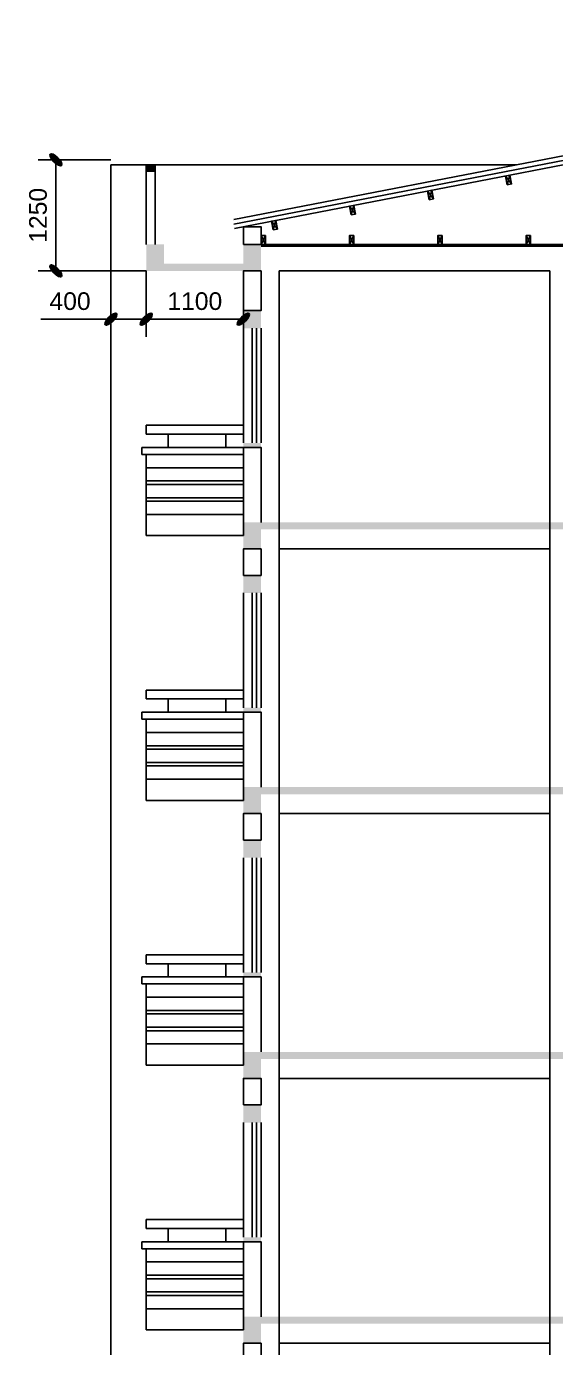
# Model space of a CAD drawing. Extents: x 3511 to 87611, y 1640 to 61040.
# Drawn here: x 59918 to 65908, y 36918 to 51888 of the extents above; entities that cross this region are included whole.
import ezdxf

# ---------------------------------------------------------------- set-up
doc = ezdxf.new("R2010")
doc.units = 0
doc.layers.get('0').update_dxf_attribs({"linetype": 'CONTINUOUS'})
doc.layers.get('DEFPOINTS').update_dxf_attribs({"linetype": 'CONTINUOUS'})
for name, color, linetype in [('DIM', 6, 'CONTINUOUS'), ('MAT_CAT', 5, 'CONTINUOUS'), ('mc1', 7, 'CONTINUOUS'), ('TUONG', 35, 'CONTINUOUS')]:
    doc.layers.add(name, color=color, linetype=linetype)
doc.styles.add('VNI-HELVE', font='VHELVEN.TTF')
doc.dimstyles.new('DIM100S', dxfattribs={"dimtxt": 200, "dimasz": 130, "dimexe": 200, "dimexo": 0, "dimgap": 100, "dimtad": 1, "dimdec": 0, "dimrnd": 50, "dimzin": 0, "dimdsep": 46, "dimtxsty": 'VNI-HELVE', "dimblk1": 'ARCHTICK', "dimblk2": 'ARCHTICK', "dimsah": 1, "dimcen": 0, "dimclrd": 6, "dimclre": 6, "dimclrt": 6, "dimadec": 0, "dimazin": 0, "dimtfac": 1, "dimtdec": 0, "dimtofl": 0, "dimtmove": 0, "dimatfit": 3, "dimfxl": 0, "dimtolj": 1, "dimtzin": 0, "dimarcsym": 0})

# ---------------------------------------------------------------- blocks, each defined once
blk = doc.blocks.new('_ArchTick')
h = blk.add_hatch(color=256)
edge = h.paths.add_edge_path()
edge.add_ellipse((0, 0), major_axis=(0.5, 0.5), ratio=0.348148, start_angle=0, end_angle=360)
blk.add_ellipse((0, 0), major_axis=(0.5, 0.5), ratio=0.348148)
blk = doc.blocks.new('*D106')
at = {"color": 6, "linetype": 'ByBlock'}
for p, q in [((60874, 49118), (60874, 48371)), ((61274, 49118), (61274, 48371)), ((60874, 48571), (60080, 48571)), ((61274, 48571), (60874, 48571))]:
    blk.add_line(p, q, dxfattribs=at)
at = {"layer": 'DEFPOINTS', "color": 0, "linetype": 'ByBlock'}
for p in [(60874, 49118), (61274, 49118), (60874, 48571)]:
    blk.add_point(p, dxfattribs=at)
at = {"color": 6, "linetype": 'ByBlock', "xscale": 130, "yscale": 130, "zscale": 130, "rotation": 180}
blk.add_blockref('_ArchTick', (60874, 48571), dxfattribs=at)
at = {"color": 6, "linetype": 'ByBlock', "xscale": 130, "yscale": 130, "zscale": 130}
blk.add_blockref('_ArchTick', (61274, 48571), dxfattribs=at)
at = {"color": 6, "linetype": 'ByBlock', "insert": (60412, 48774), "char_height": 200, "attachment_point": 5, "style": 'VNI-HELVE'}
blk.add_mtext('\\A1;400', dxfattribs=at)
blk = doc.blocks.new('*D107')
at = {"color": 6, "linetype": 'ByBlock'}
for p, q in [((61274, 49118), (61274, 48371)), ((62374, 49118), (62374, 48371)), ((61274, 48571), (62374, 48571))]:
    blk.add_line(p, q, dxfattribs=at)
at = {"layer": 'DEFPOINTS', "color": 0, "linetype": 'ByBlock'}
for p in [(61274, 49118), (62374, 49118), (62374, 48571)]:
    blk.add_point(p, dxfattribs=at)
at = {"color": 6, "linetype": 'ByBlock', "xscale": 130, "yscale": 130, "zscale": 130, "rotation": 180}
blk.add_blockref('_ArchTick', (61274, 48571), dxfattribs=at)
at = {"color": 6, "linetype": 'ByBlock', "xscale": 130, "yscale": 130, "zscale": 130}
blk.add_blockref('_ArchTick', (62374, 48571), dxfattribs=at)
at = {"color": 6, "linetype": 'ByBlock', "insert": (61824, 48774), "char_height": 200, "attachment_point": 5, "style": 'VNI-HELVE'}
blk.add_mtext('\\A1;1100', dxfattribs=at)
blk = doc.blocks.new('xg')
at = {"layer": 'mc1', "color": 4, "linetype": 'ByBlock'}
for p, q in [((0, 0), (-50, -100)), ((-50, 0), (0, -100))]:
    blk.add_line(p, q, dxfattribs=at)
blk.add_lwpolyline([(-50, -100), (0, -100), (0, 0), (-50, 0)], close=True, dxfattribs=at)
blk = doc.blocks.new('*D183')
at = {"color": 6, "linetype": 'ByBlock'}
for p, q in [((60874, 50377), (60052, 50377)), ((60252, 50377), (60252, 49118)), ((60874, 49118), (60052, 49118))]:
    blk.add_line(p, q, dxfattribs=at)
at = {"layer": 'DEFPOINTS', "color": 0, "linetype": 'ByBlock'}
for p in [(60874, 50377), (60252, 49118), (60874, 49118)]:
    blk.add_point(p, dxfattribs=at)
at = {"color": 6, "linetype": 'ByBlock', "xscale": 130, "yscale": 130, "zscale": 130}
for p, rotation in [((60252, 50377), 90), ((60252, 49118), 270)]:
    blk.add_blockref('_ArchTick', p, dxfattribs=dict(at, rotation=rotation))
at = {"color": 6, "linetype": 'ByBlock', "insert": (60050, 49748), "char_height": 200, "attachment_point": 5, "rotation": 90, "style": 'VNI-HELVE'}
blk.add_mtext('\\A1;1250', dxfattribs=at)

msp = doc.modelspace()

# ---------------------------------------------------------------- linework, layer by layer
at = {"layer": 'DIM', "color": 6}
for p, q in [((61273.9, 47268.4), (61273.9, 47368.4)), ((61273.9, 47368.4), (62373.9, 47368.4)), ((62373.9, 47268.4), (61273.9, 47268.4)), ((61523.9, 47266.4), (61523.9, 47118.4)), ((62173.9, 47118.4), (62173.9, 47268.4)), ((62373.9, 47118.4), (61223.9, 47118.4)), ((61223.9, 47038.4), (61223.9, 47118.4)), ((62373.9, 47038.4), (61223.9, 47038.4)), ((61273.9, 46118.4), (61273.9, 47038.4)), ((62373.9, 47118.4), (62373.9, 47038.4)), ((62373.9, 46118.4), (62373.9, 47038.4)), ((62373.9, 46888.4), (61273.9, 46888.4)), ((62373.9, 46738.4), (61273.9, 46738.4)), ((62373.9, 46698.4), (61273.9, 46698.4)), ((62373.9, 46548.4), (61273.9, 46548.4)), ((62373.9, 46508.4), (61273.9, 46508.4)), ((62373.9, 46358.4), (61273.9, 46358.4)), ((61273.9, 46118.4), (62373.9, 46118.4)), ((61273.9, 44268.4), (61273.9, 44368.4)), ((61523.9, 44266.4), (61523.9, 44118.4)), ((62173.9, 44118.4), (62173.9, 44268.4)), ((62373.9, 44118.4), (61223.9, 44118.4)), ((61223.9, 44038.4), (61223.9, 44118.4)), ((62373.9, 44038.4), (61223.9, 44038.4)), ((61273.9, 43118.4), (61273.9, 44038.4)), ((62373.9, 44118.4), (62373.9, 44038.4)), ((62373.9, 43118.4), (62373.9, 44038.4)), ((62373.9, 43888.4), (61273.9, 43888.4)), ((62373.9, 43738.4), (61273.9, 43738.4)), ((62373.9, 43698.4), (61273.9, 43698.4)), ((62373.9, 43548.4), (61273.9, 43548.4)), ((62373.9, 43508.4), (61273.9, 43508.4)), ((62373.9, 43358.4), (61273.9, 43358.4)), ((61273.9, 43118.4), (62373.9, 43118.4)), ((61273.9, 41268.4), (61273.9, 41368.4)), ((61523.9, 41266.4), (61523.9, 41118.4)), ((62173.9, 41118.4), (62173.9, 41268.4)), ((62373.9, 41118.4), (61223.9, 41118.4)), ((61223.9, 41038.4), (61223.9, 41118.4)), ((62373.9, 41038.4), (61223.9, 41038.4)), ((61273.9, 40118.4), (61273.9, 41038.4)), ((62373.9, 41118.4), (62373.9, 41038.4)), ((62373.9, 40118.4), (62373.9, 41038.4)), ((62373.9, 40888.4), (61273.9, 40888.4)), ((62373.9, 40738.4), (61273.9, 40738.4)), ((62373.9, 40698.4), (61273.9, 40698.4)), ((62373.9, 40548.4), (61273.9, 40548.4)), ((62373.9, 40508.4), (61273.9, 40508.4)), ((62373.9, 40358.4), (61273.9, 40358.4)), ((61273.9, 40118.4), (62373.9, 40118.4)), ((61273.9, 38268.4), (61273.9, 38368.4)), ((61523.9, 38266.4), (61523.9, 38118.4)), ((62173.9, 38118.4), (62173.9, 38268.4)), ((62373.9, 38118.4), (61223.9, 38118.4)), ((61223.9, 38038.4), (61223.9, 38118.4)), ((62373.9, 38038.4), (61223.9, 38038.4)), ((61273.9, 37118.4), (61273.9, 38038.4)), ((62373.9, 38118.4), (62373.9, 38038.4)), ((62373.9, 37118.4), (62373.9, 38038.4)), ((62373.9, 37888.4), (61273.9, 37888.4)), ((62373.9, 37738.4), (61273.9, 37738.4)), ((62373.9, 37698.4), (61273.9, 37698.4)), ((62373.9, 37548.4), (61273.9, 37548.4)), ((62373.9, 37508.4), (61273.9, 37508.4)), ((62373.9, 37358.4), (61273.9, 37358.4)), ((61273.9, 37118.4), (62373.9, 37118.4))]:
    msp.add_line(p, q, dxfattribs=at)
for points in [[(61273.9, 44368.4), (62373.9, 44368.4), (62373.9, 44268.4), (61273.9, 44268.4)], [(61273.9, 41368.4), (62373.9, 41368.4), (62373.9, 41268.4), (61273.9, 41268.4)], [(61273.9, 38368.4), (62373.9, 38368.4), (62373.9, 38268.4), (61273.9, 38268.4)]]:
    msp.add_lwpolyline(points, dxfattribs=at)
at = {"layer": 'MAT_CAT', "color": 5, "linetype": 'Continuous'}
msp.add_lwpolyline([(61273.9, 50247.5), (61373.9, 50247.5)], dxfattribs=at)
for points in [[(61273.9, 50247.5), (61373.9, 50247.5), (61273.9, 50318.4), (61373.9, 50318.4)], [(62573.9, 47118.4), (62373.9, 47118.4), (62573.9, 47168.4), (62373.9, 47168.4)], [(62573.9, 44118.4), (62373.9, 44118.4), (62573.9, 44168.4), (62373.9, 44168.4)], [(62573.9, 41118.4), (62373.9, 41118.4), (62573.9, 41168.4), (62373.9, 41168.4)], [(62573.9, 38118.4), (62373.9, 38118.4), (62573.9, 38168.4), (62373.9, 38168.4)]]:
    msp.add_solid(points, dxfattribs=at)
at = {"layer": 'mc1', "color": 5, "linetype": 'ByBlock'}
msp.add_line((62264.4, 49648.2), (69973.9, 51140.3), dxfattribs=at)
at = {"layer": 'mc1', "color": 4, "linetype": 'ByBlock'}
for p, q in [((62273.9, 49599.1), (69923.9, 51079.7)), ((62573.9, 49418.4), (69923.9, 49418.4)), ((62573.9, 49398.4), (66073.9, 49398.4)), ((62473.9, 47168.4), (62473.9, 48468.4)), ((62523.9, 47168.4), (62523.9, 48468.4)), ((62573.9, 47168.4), (62573.9, 48468.4)), ((62473.9, 44168.4), (62473.9, 45468.4)), ((62523.9, 44168.4), (62523.9, 45468.4)), ((62573.9, 44168.4), (62573.9, 45468.4)), ((62473.9, 41168.4), (62473.9, 42468.4)), ((62523.9, 41168.4), (62523.9, 42468.4)), ((62573.9, 41168.4), (62573.9, 42468.4)), ((62473.9, 38168.4), (62473.9, 39468.4)), ((62523.9, 38168.4), (62523.9, 39468.4)), ((62573.9, 38168.4), (62573.9, 39468.4))]:
    msp.add_line(p, q, dxfattribs=at)
at = {"layer": 'mc1', "color": 5, "linetype": 'ByBlock'}
for points in [[(61273.9, 49418.4), (61473.9, 49418.4), (61273.9, 49118.4), (61473.9, 49118.4)], [(62373.9, 49418.4), (62573.9, 49418.4), (62373.9, 49118.4), (62573.9, 49118.4)], [(62373.9, 49418.4), (62573.9, 49418.4), (62373.9, 49118.4), (62573.9, 49118.4)], [(62373.9, 49418.4), (62573.9, 49418.4), (62373.9, 49118.4), (62573.9, 49118.4)], [(62573.9, 49418.4), (62373.9, 49418.4), (62573.9, 49118.4), (62373.9, 49118.4)], [(61473.9, 49118.4), (61473.9, 49198.4), (62373.9, 49118.4), (62373.9, 49198.4)], [(62373.9, 48668.4), (62573.9, 48668.4), (62373.9, 48468.4), (62573.9, 48468.4)], [(62373.9, 46268.4), (62573.9, 46268.4), (62373.9, 45968.4), (62573.9, 45968.4)], [(62373.9, 46268.4), (62573.9, 46268.4), (62373.9, 45968.4), (62573.9, 45968.4)], [(62373.9, 46268.4), (62573.9, 46268.4), (62373.9, 45968.4), (62573.9, 45968.4)], [(62373.9, 46268.4), (62573.9, 46268.4), (62373.9, 45968.4), (62573.9, 45968.4)], [(62573.9, 46268.4), (68173.9, 46268.4), (62573.9, 46188.4), (68173.9, 46188.4)], [(62373.9, 45668.4), (62573.9, 45668.4), (62373.9, 45468.4), (62573.9, 45468.4)], [(62373.9, 43268.4), (62573.9, 43268.4), (62373.9, 42968.4), (62573.9, 42968.4)], [(62373.9, 43268.4), (62573.9, 43268.4), (62373.9, 42968.4), (62573.9, 42968.4)], [(62373.9, 43268.4), (62573.9, 43268.4), (62373.9, 42968.4), (62573.9, 42968.4)], [(62373.9, 43268.4), (62573.9, 43268.4), (62373.9, 42968.4), (62573.9, 42968.4)], [(62373.9, 43268.4), (62573.9, 43268.4), (62373.9, 42968.4), (62573.9, 42968.4)], [(62373.9, 43268.4), (62573.9, 43268.4), (62373.9, 42968.4), (62573.9, 42968.4)], [(62373.9, 43268.4), (62573.9, 43268.4), (62373.9, 42968.4), (62573.9, 42968.4)], [(62373.9, 43268.4), (62573.9, 43268.4), (62373.9, 42968.4), (62573.9, 42968.4)], [(62573.9, 43268.4), (68173.9, 43268.4), (62573.9, 43188.4), (68173.9, 43188.4)], [(62373.9, 42668.4), (62573.9, 42668.4), (62373.9, 42468.4), (62573.9, 42468.4)], [(62373.9, 40268.4), (62573.9, 40268.4), (62373.9, 39968.4), (62573.9, 39968.4)], [(62373.9, 40268.4), (62573.9, 40268.4), (62373.9, 39968.4), (62573.9, 39968.4)], [(62373.9, 40268.4), (62573.9, 40268.4), (62373.9, 39968.4), (62573.9, 39968.4)], [(62373.9, 40268.4), (62573.9, 40268.4), (62373.9, 39968.4), (62573.9, 39968.4)], [(62373.9, 40268.4), (62573.9, 40268.4), (62373.9, 39968.4), (62573.9, 39968.4)], [(62373.9, 40268.4), (62573.9, 40268.4), (62373.9, 39968.4), (62573.9, 39968.4)], [(62373.9, 40268.4), (62573.9, 40268.4), (62373.9, 39968.4), (62573.9, 39968.4)], [(62373.9, 40268.4), (62573.9, 40268.4), (62373.9, 39968.4), (62573.9, 39968.4)], [(62573.9, 40268.4), (68173.9, 40268.4), (62573.9, 40188.4), (68173.9, 40188.4)], [(62373.9, 39668.4), (62573.9, 39668.4), (62373.9, 39468.4), (62573.9, 39468.4)], [(62373.9, 37268.4), (62573.9, 37268.4), (62373.9, 36968.4), (62573.9, 36968.4)], [(62373.9, 37268.4), (62573.9, 37268.4), (62373.9, 36968.4), (62573.9, 36968.4)], [(62373.9, 37268.4), (62573.9, 37268.4), (62373.9, 36968.4), (62573.9, 36968.4)], [(62373.9, 37268.4), (62573.9, 37268.4), (62373.9, 36968.4), (62573.9, 36968.4)], [(62573.9, 37268.4), (68173.9, 37268.4), (62573.9, 37188.4), (68173.9, 37188.4)]]:
    msp.add_solid(points, dxfattribs=at)
at = {"layer": 'TUONG', "color": 3}
for p, q in [((62265.7, 49699.4), (73573.9, 51888)), ((60873.9, 39968.4), (60873.9, 49118.4)), ((60873.9, 39968.4), (60873.9, 42968.4)), ((60873.9, 36968.4), (60873.9, 39968.4)), ((60873.9, 33968.4), (60873.9, 36968.4))]:
    msp.add_line(p, q, dxfattribs=at)
at = {"layer": 'TUONG', "color": 3, "linetype": 'ByBlock'}
for p, q in [((62778.9, 49118.4), (65841.7, 49118.4)), ((62778.9, 45968.4), (62778.9, 49118.4)), ((65841.7, 45968.4), (65841.7, 49118.4)), ((62373.9, 47168.4), (62373.9, 48468.4)), ((62778.9, 43188.4), (62778.9, 46188.4)), ((65841.7, 43188.4), (65841.7, 46188.4)), ((62778.9, 45968.4), (65841.7, 45968.4)), ((62373.9, 44168.4), (62373.9, 45468.4)), ((62778.9, 40188.4), (62778.9, 43188.4)), ((65841.7, 40188.4), (65841.7, 43188.4)), ((62778.9, 42968.4), (65841.7, 42968.4)), ((62373.9, 41168.4), (62373.9, 42468.4)), ((62778.9, 37188.4), (62778.9, 40188.4)), ((65841.7, 37188.4), (65841.7, 40188.4)), ((62778.9, 39968.4), (65841.7, 39968.4)), ((62373.9, 38168.4), (62373.9, 39468.4)), ((62778.9, 34188.4), (62778.9, 37188.4)), ((65841.7, 34188.4), (65841.7, 37188.4)), ((62778.9, 36968.4), (65841.7, 36968.4))]:
    msp.add_line(p, q, dxfattribs=at)
at = {"layer": 'TUONG', "color": 3}
msp.add_lwpolyline([(61273.9, 49118.4), (60873.9, 49118.4), (60873.9, 49118.4), (60873.9, 50318.4), (65464.3, 50318.4)], dxfattribs=at)
at = {"layer": 'TUONG', "color": 3, "linetype": 'ByBlock'}
for points in [[(61273.9, 49418.4), (61273.9, 50318.4), (61373.9, 50318.4), (61373.9, 49418.4)], [(62373.9, 46268.4), (62373.9, 47118.4), (62573.9, 47118.4), (62573.9, 46268.4)], [(62373.9, 43268.4), (62373.9, 44118.4), (62573.9, 44118.4), (62573.9, 43268.4)], [(62373.9, 40268.4), (62373.9, 41118.4), (62573.9, 41118.4), (62573.9, 40268.4)], [(62373.9, 37268.4), (62373.9, 38118.4), (62573.9, 38118.4), (62573.9, 37268.4)]]:
    msp.add_lwpolyline(points, dxfattribs=at)
for points in [[(62373.9, 49418.4), (62573.9, 49418.4), (62573.9, 49618.4), (62373.9, 49618.4)], [(62373.9, 48668.4), (62573.9, 48668.4), (62573.9, 49118.4), (62373.9, 49118.4)], [(62373.9, 45668.4), (62573.9, 45668.4), (62573.9, 45968.4), (62373.9, 45968.4)], [(62373.9, 42668.4), (62573.9, 42668.4), (62573.9, 42968.4), (62373.9, 42968.4)], [(62373.9, 39668.4), (62573.9, 39668.4), (62573.9, 39968.4), (62373.9, 39968.4)], [(62373.9, 39668.4), (62573.9, 39668.4), (62573.9, 39968.4), (62373.9, 39968.4)], [(62373.9, 36668.4), (62573.9, 36668.4), (62573.9, 36968.4), (62373.9, 36968.4)]]:
    msp.add_lwpolyline(points, close=True, dxfattribs=at)

# ---------------------------------------------------------------- block references
at = {"layer": 'mc1', "color": 4, "linetype": 'ByBlock', "rotation": 10.95406264339867}
for p in [(65390.5, 50202.3), (64506.9, 50031.3), (63623.3, 49860.3), (62739.7, 49689.2)]:
    msp.add_blockref('xg', p, dxfattribs=at)
at = {"layer": 'mc1', "color": 4, "linetype": 'ByBlock'}
for p in [(62623.9, 49518.4), (63623.9, 49518.4), (64623.9, 49518.4), (65623.9, 49518.4)]:
    msp.add_blockref('xg', p, dxfattribs=at)

# ---------------------------------------------------------------- dimensions: what is measured, and where the dimension line sits
at = {"layer": 'DIM', "color": 6, "linetype": 'Continuous'}
dim = msp.add_linear_dim(base=(60252.4, 49118.4), p1=(60873.9, 50377.2), p2=(60873.9, 49118.4), angle=90, dimstyle='DIM100S', dxfattribs=at)
dim.commit()
dim.dimension.update_dxf_attribs({"geometry": '*D183', "text_midpoint": (60049.6, 49747.8)})
at = {"layer": 'DIM', "color": 6}
for base, p2, picture, middle in [((60873.9, 48571.1), (60873.9, 49118.4), '*D106', (60411.8, 48773.9)), ((62373.9, 48571.1), (62373.9, 49118.4), '*D107', (61823.9, 48773.9))]:
    dim = msp.add_linear_dim(base=base, p1=(61273.9, 49118.4), p2=p2, dimstyle='DIM100S', dxfattribs=at)
    dim.commit()
    dim.dimension.update_dxf_attribs({"geometry": picture, "text_midpoint": middle})

doc.saveas('drawing.dxf')
